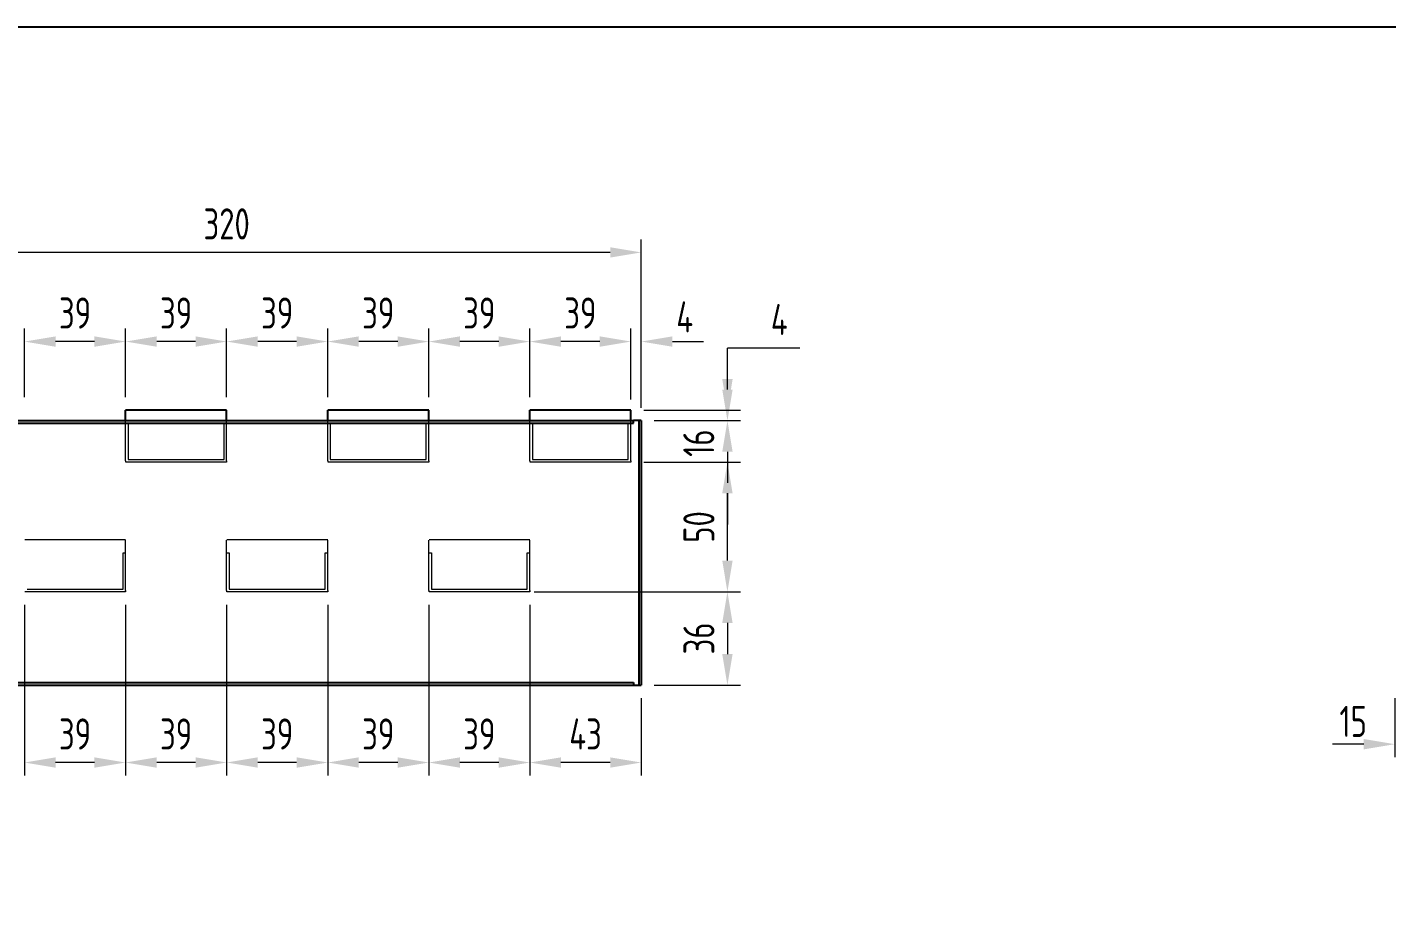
# Model space of a CAD drawing. Header units: millimetres. Extents: x -46397 to 283259, y -8690 to 23983.
# Drawn here: x 212712 to 213237, y -1295 to -959 of the extents above; entities that cross this region are included whole.
import ezdxf

# ---------------------------------------------------------------- set-up
doc = ezdxf.new("R2010")
doc.units = ezdxf.units.MM
doc.linetypes.add('HIDDEN', pattern=[0.375, 0.25, -0.125])
doc.layers.get('Defpoints').update_dxf_attribs({"lineweight": 0})
for name, color, linetype, lineweight in [('Dtext', 255, 'Continuous', 20), ('mDƯỜNG CƠ BẢN', 255, 'Continuous', 25), ('mDƯỜNG KHUẤT', 251, 'HIDDEN', 5), ('PHANTOM 2', 8, 'Continuous', 0)]:
    doc.layers.add(name, color=color, linetype=linetype, lineweight=lineweight)
doc.styles.add('Chu va so', font='arial.ttf')
doc.styles.add('GHI CHÚ 1', font='isocp_IV25.ttf', dxfattribs={"width": 0.8})
doc.styles.add('TCVN', font='arial.ttf')
doc.dimstyles.new('1-30SCALE', dxfattribs={"dimtxt": 75, "dimasz": 75, "dimexe": 37.5, "dimexo": 30, "dimgap": 30, "dimtad": 1, "dimtoh": 1, "dimdec": 0, "dimdsep": 46, "dimtxsty": 'GHI CHÚ 1', "dimcen": 0.09, "dimclrd": 256, "dimclre": 256, "dimclrt": 2, "dimadec": 0, "dimazin": 0, "dimtfac": 1, "dimtdec": 0, "dimtofl": 0, "dimtmove": 0, "dimatfit": 3, "dimfxl": 1, "dimlwd": 0, "dimlwe": 0, "dimarcsym": 0})

# ---------------------------------------------------------------- blocks, each defined once
blk = doc.blocks.new('*D1236')
at = {"layer": 'Defpoints', "color": 0, "transparency": 16777216}
for p in [(212945.24, -1079.96), (212945.24, -1107.34), (212949.24, -1110.46)]:
    blk.add_point(p, dxfattribs=at)
at = {"layer": 'PHANTOM 2', "linetype": 'Continuous', "lineweight": 0, "transparency": 16777216}
for p, q in [((212945.24, -1102.34), (212945.24, -1074.96)), ((212949.24, -1105.46), (212949.24, -1074.96)), ((212933.24, -1079.96), (212921.24, -1079.96)), ((212961.24, -1079.96), (212973.24, -1079.96))]:
    blk.add_line(p, q, dxfattribs=at)
at = {"layer": 'PHANTOM 2', "transparency": 16777216}
for points in [[(212933.24, -1077.96), (212933.24, -1081.96), (212945.24, -1079.96)], [(212961.24, -1077.96), (212961.24, -1081.96), (212949.24, -1079.96)]]:
    blk.add_solid(points, dxfattribs=at)
at = {"layer": 'PHANTOM 2', "color": 2, "transparency": 16777216, "insert": (212966.01, -1070.45), "char_height": 12, "attachment_point": 5, "style": 'GHI CHÚ 1'}
blk.add_mtext('4', dxfattribs=at)
blk = doc.blocks.new('*D1237')
at = {"layer": 'Defpoints', "color": 0, "transparency": 16777216}
for p in [(212906.24, -1079.96), (212906.24, -1106.46), (212945.24, -1107.34)]:
    blk.add_point(p, dxfattribs=at)
at = {"layer": 'PHANTOM 2', "linetype": 'Continuous', "lineweight": 0, "transparency": 16777216}
for p, q in [((212906.24, -1101.46), (212906.24, -1074.96)), ((212945.24, -1102.34), (212945.24, -1074.96)), ((212933.24, -1079.96), (212918.24, -1079.96))]:
    blk.add_line(p, q, dxfattribs=at)
at = {"layer": 'PHANTOM 2', "transparency": 16777216}
for points in [[(212918.24, -1077.96), (212918.24, -1081.96), (212906.24, -1079.96)], [(212933.24, -1077.96), (212933.24, -1081.96), (212945.24, -1079.96)]]:
    blk.add_solid(points, dxfattribs=at)
at = {"layer": 'PHANTOM 2', "color": 2, "transparency": 16777216, "insert": (212925.74, -1068.96), "char_height": 12, "attachment_point": 5, "style": 'GHI CHÚ 1'}
blk.add_mtext('39', dxfattribs=at)
blk = doc.blocks.new('*D1238')
at = {"layer": 'Defpoints', "color": 0, "transparency": 16777216}
for p in [(212867.24, -1079.96), (212867.24, -1106.46), (212906.24, -1106.46)]:
    blk.add_point(p, dxfattribs=at)
at = {"layer": 'PHANTOM 2', "linetype": 'Continuous', "lineweight": 0, "transparency": 16777216}
for p, q in [((212867.24, -1101.46), (212867.24, -1074.96)), ((212906.24, -1101.46), (212906.24, -1074.96)), ((212894.24, -1079.96), (212879.24, -1079.96))]:
    blk.add_line(p, q, dxfattribs=at)
at = {"layer": 'PHANTOM 2', "transparency": 16777216}
for points in [[(212879.24, -1077.96), (212879.24, -1081.96), (212867.24, -1079.96)], [(212894.24, -1077.96), (212894.24, -1081.96), (212906.24, -1079.96)]]:
    blk.add_solid(points, dxfattribs=at)
at = {"layer": 'PHANTOM 2', "color": 2, "transparency": 16777216, "insert": (212886.74, -1068.96), "char_height": 12, "attachment_point": 5, "style": 'GHI CHÚ 1'}
blk.add_mtext('39', dxfattribs=at)
blk = doc.blocks.new('*D1239')
at = {"layer": 'Defpoints', "color": 0, "transparency": 16777216}
for p in [(212828.24, -1079.96), (212828.24, -1106.46), (212867.24, -1106.46)]:
    blk.add_point(p, dxfattribs=at)
at = {"layer": 'PHANTOM 2', "linetype": 'Continuous', "lineweight": 0, "transparency": 16777216}
for p, q in [((212828.24, -1101.46), (212828.24, -1074.96)), ((212867.24, -1101.46), (212867.24, -1074.96)), ((212855.24, -1079.96), (212840.24, -1079.96))]:
    blk.add_line(p, q, dxfattribs=at)
at = {"layer": 'PHANTOM 2', "transparency": 16777216}
for points in [[(212840.24, -1077.96), (212840.24, -1081.96), (212828.24, -1079.96)], [(212855.24, -1077.96), (212855.24, -1081.96), (212867.24, -1079.96)]]:
    blk.add_solid(points, dxfattribs=at)
at = {"layer": 'PHANTOM 2', "color": 2, "transparency": 16777216, "insert": (212847.74, -1068.96), "char_height": 12, "attachment_point": 5, "style": 'GHI CHÚ 1'}
blk.add_mtext('39', dxfattribs=at)
blk = doc.blocks.new('*D1240')
at = {"layer": 'Defpoints', "color": 0, "transparency": 16777216}
for p in [(212789.24, -1079.96), (212789.24, -1106.46), (212828.24, -1106.46)]:
    blk.add_point(p, dxfattribs=at)
at = {"layer": 'PHANTOM 2', "linetype": 'Continuous', "lineweight": 0, "transparency": 16777216}
for p, q in [((212789.24, -1101.46), (212789.24, -1074.96)), ((212828.24, -1101.46), (212828.24, -1074.96)), ((212816.24, -1079.96), (212801.24, -1079.96))]:
    blk.add_line(p, q, dxfattribs=at)
at = {"layer": 'PHANTOM 2', "transparency": 16777216}
for points in [[(212801.24, -1077.96), (212801.24, -1081.96), (212789.24, -1079.96)], [(212816.24, -1077.96), (212816.24, -1081.96), (212828.24, -1079.96)]]:
    blk.add_solid(points, dxfattribs=at)
at = {"layer": 'PHANTOM 2', "color": 2, "transparency": 16777216, "insert": (212808.74, -1068.96), "char_height": 12, "attachment_point": 5, "style": 'GHI CHÚ 1'}
blk.add_mtext('39', dxfattribs=at)
blk = doc.blocks.new('*D1241')
at = {"layer": 'Defpoints', "color": 0, "transparency": 16777216}
for p in [(212750.24, -1079.96), (212750.24, -1106.46), (212789.24, -1106.46)]:
    blk.add_point(p, dxfattribs=at)
at = {"layer": 'PHANTOM 2', "linetype": 'Continuous', "lineweight": 0, "transparency": 16777216}
for p, q in [((212750.24, -1101.46), (212750.24, -1074.96)), ((212789.24, -1101.46), (212789.24, -1074.96)), ((212777.24, -1079.96), (212762.24, -1079.96))]:
    blk.add_line(p, q, dxfattribs=at)
at = {"layer": 'PHANTOM 2', "transparency": 16777216}
for points in [[(212762.24, -1077.96), (212762.24, -1081.96), (212750.24, -1079.96)], [(212777.24, -1077.96), (212777.24, -1081.96), (212789.24, -1079.96)]]:
    blk.add_solid(points, dxfattribs=at)
at = {"layer": 'PHANTOM 2', "color": 2, "transparency": 16777216, "insert": (212769.74, -1068.96), "char_height": 12, "attachment_point": 5, "style": 'GHI CHÚ 1'}
blk.add_mtext('39', dxfattribs=at)
blk = doc.blocks.new('*D1242')
at = {"layer": 'Defpoints', "color": 0, "transparency": 16777216}
for p in [(212711.24, -1079.96), (212711.24, -1106.46), (212750.24, -1106.46)]:
    blk.add_point(p, dxfattribs=at)
at = {"layer": 'PHANTOM 2', "linetype": 'Continuous', "lineweight": 0, "transparency": 16777216}
for p, q in [((212711.24, -1101.46), (212711.24, -1074.96)), ((212750.24, -1101.46), (212750.24, -1074.96)), ((212738.24, -1079.96), (212723.24, -1079.96))]:
    blk.add_line(p, q, dxfattribs=at)
at = {"layer": 'PHANTOM 2', "transparency": 16777216}
for points in [[(212723.24, -1077.96), (212723.24, -1081.96), (212711.24, -1079.96)], [(212738.24, -1077.96), (212738.24, -1081.96), (212750.24, -1079.96)]]:
    blk.add_solid(points, dxfattribs=at)
at = {"layer": 'PHANTOM 2', "color": 2, "transparency": 16777216, "insert": (212730.74, -1068.96), "char_height": 12, "attachment_point": 5, "style": 'GHI CHÚ 1'}
blk.add_mtext('39', dxfattribs=at)
blk = doc.blocks.new('*D1251')
at = {"layer": 'Defpoints', "color": 0, "transparency": 16777216}
for p in [(212629.24, -1045.58), (212629.24, -1110.46), (212949.24, -1110.46)]:
    blk.add_point(p, dxfattribs=at)
at = {"layer": 'PHANTOM 2', "linetype": 'Continuous', "lineweight": 0, "transparency": 16777216}
for p, q in [((212629.24, -1105.46), (212629.24, -1040.58)), ((212949.24, -1105.46), (212949.24, -1040.58)), ((212937.24, -1045.58), (212641.24, -1045.58))]:
    blk.add_line(p, q, dxfattribs=at)
at = {"layer": 'PHANTOM 2', "transparency": 16777216}
for points in [[(212641.24, -1043.58), (212641.24, -1047.58), (212629.24, -1045.58)], [(212937.24, -1043.58), (212937.24, -1047.58), (212949.24, -1045.58)]]:
    blk.add_solid(points, dxfattribs=at)
at = {"layer": 'PHANTOM 2', "color": 2, "transparency": 16777216, "insert": (212789.24, -1034.58), "char_height": 12, "attachment_point": 5, "style": 'GHI CHÚ 1'}
blk.add_mtext('320', dxfattribs=at)
blk = doc.blocks.new('*D1254')
at = {"layer": 'Defpoints', "color": 0, "transparency": 16777216}
for p in [(212902.87, -1176.46), (212949.24, -1212.46), (212982.49, -1212.46)]:
    blk.add_point(p, dxfattribs=at)
at = {"layer": 'PHANTOM 2', "linetype": 'Continuous', "lineweight": 0, "transparency": 16777216}
for p, q in [((212907.87, -1176.46), (212987.49, -1176.46)), ((212982.49, -1188.46), (212982.49, -1200.46)), ((212954.24, -1212.46), (212987.49, -1212.46))]:
    blk.add_line(p, q, dxfattribs=at)
at = {"layer": 'PHANTOM 2', "transparency": 16777216}
for points in [[(212980.49, -1188.46), (212984.49, -1188.46), (212982.49, -1176.46)], [(212980.49, -1200.46), (212984.49, -1200.46), (212982.49, -1212.46)]]:
    blk.add_solid(points, dxfattribs=at)
at = {"layer": 'PHANTOM 2', "color": 2, "transparency": 16777216, "insert": (212971.49, -1194.46), "char_height": 12, "attachment_point": 5, "rotation": 90, "style": 'GHI CHÚ 1'}
blk.add_mtext('36', dxfattribs=at)
blk = doc.blocks.new('*D1255')
at = {"layer": 'Defpoints', "color": 0, "transparency": 16777216}
for p in [(212945.24, -1126.46), (212982.49, -1126.46), (212906.24, -1176.46)]:
    blk.add_point(p, dxfattribs=at)
at = {"layer": 'PHANTOM 2', "linetype": 'Continuous', "lineweight": 0, "transparency": 16777216}
for p, q in [((212950.24, -1126.46), (212987.49, -1126.46)), ((212982.49, -1164.46), (212982.49, -1138.46)), ((212911.24, -1176.46), (212987.49, -1176.46))]:
    blk.add_line(p, q, dxfattribs=at)
at = {"layer": 'PHANTOM 2', "transparency": 16777216}
for points in [[(212980.49, -1138.46), (212984.49, -1138.46), (212982.49, -1126.46)], [(212980.49, -1164.46), (212984.49, -1164.46), (212982.49, -1176.46)]]:
    blk.add_solid(points, dxfattribs=at)
at = {"layer": 'PHANTOM 2', "color": 2, "transparency": 16777216, "insert": (212971.49, -1151.46), "char_height": 12, "attachment_point": 5, "rotation": 90, "style": 'GHI CHÚ 1'}
blk.add_mtext('50', dxfattribs=at)
blk = doc.blocks.new('*D1256')
at = {"layer": 'Defpoints', "color": 0, "transparency": 16777216}
for p in [(212949.24, -1110.46), (212982.49, -1110.46), (212945.24, -1126.46)]:
    blk.add_point(p, dxfattribs=at)
at = {"layer": 'PHANTOM 2', "linetype": 'Continuous', "lineweight": 0, "transparency": 16777216}
for p, q in [((212982.49, -1098.46), (212982.49, -1086.46)), ((212954.24, -1110.46), (212987.49, -1110.46)), ((212950.24, -1126.46), (212987.49, -1126.46)), ((212982.49, -1138.46), (212982.49, -1150.46))]:
    blk.add_line(p, q, dxfattribs=at)
at = {"layer": 'PHANTOM 2', "transparency": 16777216}
for points in [[(212980.49, -1098.46), (212984.49, -1098.46), (212982.49, -1110.46)], [(212980.49, -1138.46), (212984.49, -1138.46), (212982.49, -1126.46)]]:
    blk.add_solid(points, dxfattribs=at)
at = {"layer": 'PHANTOM 2', "color": 2, "transparency": 16777216, "insert": (212971.41, -1119.12), "char_height": 12, "attachment_point": 5, "rotation": 90, "style": 'GHI CHÚ 1'}
blk.add_mtext('16', dxfattribs=at)
blk = doc.blocks.new('*D1257')
at = {"layer": 'Defpoints', "color": 0, "transparency": 16777216}
for p in [(212945.24, -1106.46), (212982.49, -1106.46), (212949.24, -1110.46)]:
    blk.add_point(p, dxfattribs=at)
at = {"layer": 'PHANTOM 2', "linetype": 'Continuous', "lineweight": 0, "transparency": 16777216}
for p, q in [((212982.49, -1094.46), (212982.49, -1082.46)), ((213010.49, -1082.46), (212982.49, -1082.46)), ((212950.24, -1106.46), (212987.49, -1106.46)), ((212954.24, -1110.46), (212987.49, -1110.46)), ((212982.49, -1122.46), (212982.49, -1134.46))]:
    blk.add_line(p, q, dxfattribs=at)
at = {"layer": 'PHANTOM 2', "transparency": 16777216}
for points in [[(212980.49, -1094.46), (212984.49, -1094.46), (212982.49, -1106.46)], [(212980.49, -1122.46), (212984.49, -1122.46), (212982.49, -1110.46)]]:
    blk.add_solid(points, dxfattribs=at)
at = {"layer": 'PHANTOM 2', "color": 2, "transparency": 16777216, "insert": (213002.49, -1071.46), "char_height": 12, "attachment_point": 5, "style": 'GHI CHÚ 1'}
blk.add_mtext('4', dxfattribs=at)
blk = doc.blocks.new('*D1258')
at = {"layer": 'Defpoints', "color": 0, "transparency": 16777216}
for p in [(212789.24, -1176.46), (212828.24, -1176.46), (212789.24, -1242.31)]:
    blk.add_point(p, dxfattribs=at)
at = {"layer": 'PHANTOM 2', "linetype": 'Continuous', "lineweight": 0, "transparency": 16777216}
for p, q in [((212789.24, -1181.46), (212789.24, -1247.31)), ((212828.24, -1181.46), (212828.24, -1247.31)), ((212816.24, -1242.31), (212801.24, -1242.31))]:
    blk.add_line(p, q, dxfattribs=at)
at = {"layer": 'PHANTOM 2', "transparency": 16777216}
for points in [[(212801.24, -1240.31), (212801.24, -1244.31), (212789.24, -1242.31)], [(212816.24, -1240.31), (212816.24, -1244.31), (212828.24, -1242.31)]]:
    blk.add_solid(points, dxfattribs=at)
at = {"layer": 'PHANTOM 2', "color": 2, "transparency": 16777216, "insert": (212808.74, -1231.31), "char_height": 12, "attachment_point": 5, "style": 'GHI CHÚ 1'}
blk.add_mtext('39', dxfattribs=at)
blk = doc.blocks.new('*D1259')
at = {"layer": 'Defpoints', "color": 0, "transparency": 16777216}
for p in [(212750.24, -1176.46), (212789.24, -1176.46), (212750.24, -1242.31)]:
    blk.add_point(p, dxfattribs=at)
at = {"layer": 'PHANTOM 2', "linetype": 'Continuous', "lineweight": 0, "transparency": 16777216}
for p, q in [((212750.24, -1181.46), (212750.24, -1247.31)), ((212789.24, -1181.46), (212789.24, -1247.31)), ((212777.24, -1242.31), (212762.24, -1242.31))]:
    blk.add_line(p, q, dxfattribs=at)
at = {"layer": 'PHANTOM 2', "transparency": 16777216}
for points in [[(212762.24, -1240.31), (212762.24, -1244.31), (212750.24, -1242.31)], [(212777.24, -1240.31), (212777.24, -1244.31), (212789.24, -1242.31)]]:
    blk.add_solid(points, dxfattribs=at)
at = {"layer": 'PHANTOM 2', "color": 2, "transparency": 16777216, "insert": (212769.74, -1231.31), "char_height": 12, "attachment_point": 5, "style": 'GHI CHÚ 1'}
blk.add_mtext('39', dxfattribs=at)
blk = doc.blocks.new('*D1260')
at = {"layer": 'Defpoints', "color": 0, "transparency": 16777216}
for p in [(212711.24, -1176.46), (212750.24, -1176.46), (212711.24, -1242.31)]:
    blk.add_point(p, dxfattribs=at)
at = {"layer": 'PHANTOM 2', "linetype": 'Continuous', "lineweight": 0, "transparency": 16777216}
for p, q in [((212711.24, -1181.46), (212711.24, -1247.31)), ((212750.24, -1181.46), (212750.24, -1247.31)), ((212738.24, -1242.31), (212723.24, -1242.31))]:
    blk.add_line(p, q, dxfattribs=at)
at = {"layer": 'PHANTOM 2', "transparency": 16777216}
for points in [[(212723.24, -1240.31), (212723.24, -1244.31), (212711.24, -1242.31)], [(212738.24, -1240.31), (212738.24, -1244.31), (212750.24, -1242.31)]]:
    blk.add_solid(points, dxfattribs=at)
at = {"layer": 'PHANTOM 2', "color": 2, "transparency": 16777216, "insert": (212730.74, -1231.31), "char_height": 12, "attachment_point": 5, "style": 'GHI CHÚ 1'}
blk.add_mtext('39', dxfattribs=at)
blk = doc.blocks.new('*D1264')
at = {"layer": 'Defpoints', "color": 0, "transparency": 16777216}
for p in [(212906.24, -1176.46), (212949.24, -1212.46), (212906.24, -1242.31)]:
    blk.add_point(p, dxfattribs=at)
at = {"layer": 'PHANTOM 2', "linetype": 'Continuous', "lineweight": 0, "transparency": 16777216}
for p, q in [((212906.24, -1181.46), (212906.24, -1247.31)), ((212949.24, -1217.46), (212949.24, -1247.31)), ((212937.24, -1242.31), (212918.24, -1242.31))]:
    blk.add_line(p, q, dxfattribs=at)
at = {"layer": 'PHANTOM 2', "transparency": 16777216}
for points in [[(212918.24, -1240.31), (212918.24, -1244.31), (212906.24, -1242.31)], [(212937.24, -1240.31), (212937.24, -1244.31), (212949.24, -1242.31)]]:
    blk.add_solid(points, dxfattribs=at)
at = {"layer": 'PHANTOM 2', "color": 2, "transparency": 16777216, "insert": (212927.74, -1231.31), "char_height": 12, "attachment_point": 5, "style": 'GHI CHÚ 1'}
blk.add_mtext('43', dxfattribs=at)
blk = doc.blocks.new('*D1265')
at = {"layer": 'Defpoints', "color": 0, "transparency": 16777216}
for p in [(212867.24, -1176.46), (212906.24, -1176.46), (212867.24, -1242.31)]:
    blk.add_point(p, dxfattribs=at)
at = {"layer": 'PHANTOM 2', "linetype": 'Continuous', "lineweight": 0, "transparency": 16777216}
for p, q in [((212867.24, -1181.46), (212867.24, -1247.31)), ((212906.24, -1181.46), (212906.24, -1247.31)), ((212894.24, -1242.31), (212879.24, -1242.31))]:
    blk.add_line(p, q, dxfattribs=at)
at = {"layer": 'PHANTOM 2', "transparency": 16777216}
for points in [[(212879.24, -1240.31), (212879.24, -1244.31), (212867.24, -1242.31)], [(212894.24, -1240.31), (212894.24, -1244.31), (212906.24, -1242.31)]]:
    blk.add_solid(points, dxfattribs=at)
at = {"layer": 'PHANTOM 2', "color": 2, "transparency": 16777216, "insert": (212886.74, -1231.31), "char_height": 12, "attachment_point": 5, "style": 'GHI CHÚ 1'}
blk.add_mtext('39', dxfattribs=at)
blk = doc.blocks.new('*D1266')
at = {"layer": 'Defpoints', "color": 0, "transparency": 16777216}
for p in [(212828.24, -1176.46), (212867.24, -1176.46), (212828.24, -1242.31)]:
    blk.add_point(p, dxfattribs=at)
at = {"layer": 'PHANTOM 2', "linetype": 'Continuous', "lineweight": 0, "transparency": 16777216}
for p, q in [((212828.24, -1181.46), (212828.24, -1247.31)), ((212867.24, -1181.46), (212867.24, -1247.31)), ((212855.24, -1242.31), (212840.24, -1242.31))]:
    blk.add_line(p, q, dxfattribs=at)
at = {"layer": 'PHANTOM 2', "transparency": 16777216}
for points in [[(212840.24, -1240.31), (212840.24, -1244.31), (212828.24, -1242.31)], [(212855.24, -1240.31), (212855.24, -1244.31), (212867.24, -1242.31)]]:
    blk.add_solid(points, dxfattribs=at)
at = {"layer": 'PHANTOM 2', "color": 2, "transparency": 16777216, "insert": (212847.74, -1231.31), "char_height": 12, "attachment_point": 5, "style": 'GHI CHÚ 1'}
blk.add_mtext('39', dxfattribs=at)
blk = doc.blocks.new('*D1279')
at = {"layer": 'Defpoints', "color": 0, "transparency": 16777216}
for p in [(213240.03, -1212.46), (213255.03, -1212.46), (213240.03, -1235.25)]:
    blk.add_point(p, dxfattribs=at)
at = {"layer": 'PHANTOM 2', "linetype": 'Continuous', "lineweight": 0, "transparency": 16777216}
for p, q in [((213240.03, -1217.46), (213240.03, -1240.25)), ((213255.03, -1217.46), (213255.03, -1240.25)), ((213228.03, -1235.25), (213216.03, -1235.25)), ((213267.03, -1235.25), (213279.03, -1235.25))]:
    blk.add_line(p, q, dxfattribs=at)
at = {"layer": 'PHANTOM 2', "transparency": 16777216}
for points in [[(213228.03, -1233.25), (213228.03, -1237.25), (213240.03, -1235.25)], [(213267.03, -1233.25), (213267.03, -1237.25), (213255.03, -1235.25)]]:
    blk.add_solid(points, dxfattribs=at)
at = {"layer": 'PHANTOM 2', "color": 2, "transparency": 16777216, "insert": (213223.97, -1226.46), "char_height": 12, "attachment_point": 5, "style": 'GHI CHÚ 1'}
blk.add_mtext('15', dxfattribs=at)
blk = doc.blocks.new('*U1834')
at = {"lineweight": 25}
for points in [[(0, 0), (2225.16, 0), (2225.16, 1457.6), (0, 1457.6)], [(0, 0), (1682.44, 0), (1682.44, 1457.6), (0, 1457.6)]]:
    blk.add_lwpolyline(points, close=True, dxfattribs=at)
at = {"layer": 'Dtext', "ltscale": 0.1}
for tag, p, height, style in [('REV_3', (1696.77, 547.48), 9.69, 'TCVN'), ('FOR_APPROVAL3', (1793.7, 546.79, -0.09), 11.63, 'TCVN'), ('REV_2', (1696.77, 511.29), 9.69, 'TCVN'), ('FOR_APPROVAL2', (1793.7, 510.61, -0.09), 11.63, 'TCVN'), ('FOR_APPROVAL1', (1793.7, 474.43, -0.08), 11.63, 'TCVN'), ('REV_1', (1696.77, 475.11), 9.69, 'TCVN'), ('REV_0', (1696.77, 438.93), 9.69, 'TCVN'), ('NGUOI_VE', (1896.96, 438.41, -0.08), 11.63, 'TCVN'), ('NGUOI_KIEM_2', (1999.73, 438.41, -0.09), 11.63, 'TCVN'), ('NGUOI_DUYET', (2123.87, 438.41, -0.09), 11.63, 'TCVN'), ('1.1_A4', (2130.09, 22.07, -0.09), 11.63, 'Chu va so'), ('A4_A4', (2168.79, 22.07, -0.09), 11.63, 'Chu va so'), ('REV.', (2200.66, 22.07, -0.09), 11.63, 'Chu va so')]:
    blk.add_attdef(tag, p, '', height=height, dxfattribs=dict(at, style=style))
for tag, p, height, style, width in [('NGAY_REV03', (1721.33, 546.79, -0.09), 10.08, 'TCVN', 0.95), ('NGAY_REV02', (1721.33, 510.61, -0.09), 10.08, 'TCVN', 0.95), ('NGAY_REV01', (1721.33, 474.43, -0.09), 10.08, 'TCVN', 0.95), ('NGAY_REV0', (1721.33, 438.25, -0.1), 10.08, 'TCVN', 0.95), ('DWD.NO', (1720.43, 9.44, -0.09), 15.51, 'Chu va so', 0.85)]:
    blk.add_attdef(tag, p, '', height=height, dxfattribs=dict(at, style=style, width=width))
at = {"layer": 'Dtext', "lineweight": 25, "ltscale": 0.1, "style": 'Chu va so'}
for tag, p, height in [('PROJECT_CODE', (1832.51, 182.2), 23.26), ('TITLE1', (1731.77, 138.95, -0.09), 15.51), ('TITLE2', (1731.77, 102.49, -0.09), 15.51), ('TITLE3', (1731.77, 66.3, -0.09), 15.51)]:
    blk.add_attdef(tag, p, '', height=height, dxfattribs=at)

msp = doc.modelspace()

# ---------------------------------------------------------------- linework, layer by layer
at = {"layer": 'mDƯỜNG CƠ BẢN', "linetype": 'Continuous', "extrusion": (2.22045e-16, 1, 0)}
for p, q in [((212750.24, -1110.46, 0), (212750.24, -1106.46, 0)), ((212789.24, -1106.46, 0), (212750.24, -1106.46, 0)), ((212789.24, -1110.46, 0), (212789.24, -1106.46, 0)), ((212828.24, -1110.46, 0), (212828.24, -1106.46, 0)), ((212867.24, -1106.46, 0), (212828.24, -1106.46, 0)), ((212867.24, -1110.46, 0), (212867.24, -1106.46, 0)), ((212906.24, -1110.46, 0), (212906.24, -1106.46, 0)), ((212945.24, -1106.46, 0), (212906.24, -1106.46, 0)), ((212945.24, -1110.46, 0), (212945.24, -1106.46, 0))]:
    msp.add_line(p, q, dxfattribs=at)
at = {"layer": 'mDƯỜNG CƠ BẢN', "color": 6, "extrusion": (2.22045e-16, 1, 0)}
for p, q in [((212632.24, -1110.46, 0), (212946.24, -1110.46, 0)), ((212632.24, -1111.46, 0), (212946.24, -1111.46, 0)), ((212947.74, -1110.46, 0), (212946.24, -1110.46, 0)), ((212948.24, -1110.46, 0), (212947.74, -1110.46, 0)), ((212949.24, -1110.46, 0), (212948.24, -1110.46, 0)), ((212948.24, -1110.46, 0), (212948.24, -1212.46, 0)), ((212949.24, -1110.46, 0), (212949.24, -1212.46, 0)), ((212632.24, -1211.46, 0), (212946.24, -1211.46, 0)), ((212946.24, -1211.46, 0), (212946.24, -1212.46, 0)), ((212632.24, -1212.46, 0), (212946.24, -1212.46, 0)), ((212946.24, -1212.46, 0), (212947.74, -1212.46, 0)), ((212947.74, -1212.46, 0), (212948.24, -1212.46, 0)), ((212948.24, -1212.46, 0), (212949.24, -1212.46, 0))]:
    msp.add_line(p, q, dxfattribs=at)
at = {"layer": 'mDƯỜNG CƠ BẢN', "color": 6, "elevation": 0}
msp.add_lwpolyline([(212946.24, -1111.46), (212946.24, -1110.46)], dxfattribs=at)
at = {"layer": 'mDƯỜNG KHUẤT', "color": 7, "extrusion": (2.22045e-16, 1, 0)}
for p, q in [((212750.24, -1125.96, 0), (212750.24, -1110.46, 0)), ((212750.24, -1111.46, 0), (212751.24, -1111.46, 0)), ((212751.24, -1111.46, 0), (212751.24, -1125.46, 0)), ((212788.24, -1125.46, 0), (212788.24, -1111.46, 0)), ((212788.24, -1111.46, 0), (212789.24, -1111.46, 0)), ((212789.24, -1125.96, 0), (212789.24, -1110.46, 0)), ((212828.24, -1125.96, 0), (212828.24, -1110.46, 0)), ((212828.24, -1111.46, 0), (212829.24, -1111.46, 0)), ((212829.24, -1111.46, 0), (212829.24, -1125.46, 0)), ((212866.24, -1125.46, 0), (212866.24, -1111.46, 0)), ((212866.24, -1111.46, 0), (212867.24, -1111.46, 0)), ((212867.24, -1125.96, 0), (212867.24, -1110.46, 0)), ((212906.24, -1125.96, 0), (212906.24, -1110.46, 0)), ((212906.24, -1111.46, 0), (212907.24, -1111.46, 0)), ((212907.24, -1111.46, 0), (212907.24, -1125.46, 0)), ((212944.24, -1125.46, 0), (212944.24, -1111.46, 0)), ((212944.24, -1111.46, 0), (212945.24, -1111.46, 0)), ((212945.24, -1125.96, 0), (212945.24, -1110.46, 0)), ((212750.24, -1125.96, 0), (212750.24, -1126.46, 0)), ((212789.24, -1126.46, 0), (212750.24, -1126.46, 0)), ((212751.24, -1125.46, 0), (212788.24, -1125.46, 0)), ((212789.24, -1125.96, 0), (212789.24, -1126.46, 0)), ((212828.24, -1125.96, 0), (212828.24, -1126.46, 0)), ((212867.24, -1126.46, 0), (212828.24, -1126.46, 0)), ((212829.24, -1125.46, 0), (212866.24, -1125.46, 0)), ((212867.24, -1125.96, 0), (212867.24, -1126.46, 0)), ((212906.24, -1125.96, 0), (212906.24, -1126.46, 0)), ((212945.24, -1126.46, 0), (212906.24, -1126.46, 0)), ((212907.24, -1125.46, 0), (212944.24, -1125.46, 0)), ((212945.24, -1125.96, 0), (212945.24, -1126.46, 0)), ((212750.24, -1156.46, 0), (212711.24, -1156.46, 0)), ((212750.24, -1175.96, 0), (212750.24, -1156.46, 0)), ((212789.24, -1175.96, 0), (212789.24, -1156.46, 0)), ((212828.24, -1156.46, 0), (212789.24, -1156.46, 0)), ((212828.24, -1175.96, 0), (212828.24, -1156.46, 0)), ((212867.24, -1175.96, 0), (212867.24, -1156.46, 0)), ((212906.24, -1156.46, 0), (212867.24, -1156.46, 0)), ((212906.24, -1175.96, 0), (212906.24, -1156.46, 0)), ((212749.24, -1175.46, 0), (212749.24, -1161.46, 0)), ((212749.24, -1161.46, 0), (212750.24, -1161.46, 0)), ((212789.24, -1161.46, 0), (212790.24, -1161.46, 0)), ((212790.24, -1161.46, 0), (212790.24, -1175.46, 0)), ((212827.24, -1175.46, 0), (212827.24, -1161.46, 0)), ((212827.24, -1161.46, 0), (212828.24, -1161.46, 0)), ((212867.24, -1161.46, 0), (212868.24, -1161.46, 0)), ((212868.24, -1161.46, 0), (212868.24, -1175.46, 0)), ((212905.24, -1175.46, 0), (212905.24, -1161.46, 0)), ((212905.24, -1161.46, 0), (212906.24, -1161.46, 0)), ((212750.24, -1176.46, 0), (212711.24, -1176.46, 0)), ((212712.24, -1175.46, 0), (212749.24, -1175.46, 0)), ((212750.24, -1175.96, 0), (212750.24, -1176.46, 0)), ((212789.24, -1175.96, 0), (212789.24, -1176.46, 0)), ((212828.24, -1176.46, 0), (212789.24, -1176.46, 0)), ((212790.24, -1175.46, 0), (212827.24, -1175.46, 0)), ((212828.24, -1175.96, 0), (212828.24, -1176.46, 0)), ((212867.24, -1175.96, 0), (212867.24, -1176.46, 0)), ((212906.24, -1176.46, 0), (212867.24, -1176.46, 0)), ((212868.24, -1175.46, 0), (212905.24, -1175.46, 0)), ((212906.24, -1175.96, 0), (212906.24, -1176.46, 0))]:
    msp.add_line(p, q, dxfattribs=at)

# ---------------------------------------------------------------- dimensions: what is measured, and where the dimension line sits
at = {"layer": 'PHANTOM 2'}
for base, p1, p2, angle, picture, middle in [((212629.24, -1045.58, 0), (212949.24, -1110.46, 0), (212629.24, -1110.46, 0), 180, '*D1251', (212789.24, -1034.58, 0)), ((212711.24, -1079.96, 0), (212750.24, -1106.46, 0), (212711.24, -1106.46, 0), 180, '*D1242', (212730.74, -1068.96, 0)), ((212750.24, -1079.96, 0), (212789.24, -1106.46, 0), (212750.24, -1106.46, 0), 180, '*D1241', (212769.74, -1068.96, 0)), ((212789.24, -1079.96, 0), (212828.24, -1106.46, 0), (212789.24, -1106.46, 0), 180, '*D1240', (212808.74, -1068.96, 0)), ((212828.24, -1079.96, 0), (212867.24, -1106.46, 0), (212828.24, -1106.46, 0), 180, '*D1239', (212847.74, -1068.96, 0)), ((212867.24, -1079.96, 0), (212906.24, -1106.46, 0), (212867.24, -1106.46, 0), 180, '*D1238', (212886.74, -1068.96, 0)), ((212906.24, -1079.96, 0), (212945.24, -1107.34, 0), (212906.24, -1106.46, 0), 180, '*D1237', (212925.74, -1068.96, 0)), ((212982.49, -1126.46, 0), (212906.24, -1176.46, 0), (212945.24, -1126.46, 0), 90, '*D1255', (212971.49, -1151.46, 0)), ((212711.24, -1242.31, 0), (212750.24, -1176.46, 0), (212711.24, -1176.46, 0), 180, '*D1260', (212730.74, -1231.31, 0)), ((212750.24, -1242.31, 0), (212789.24, -1176.46, 0), (212750.24, -1176.46, 0), 180, '*D1259', (212769.74, -1231.31, 0)), ((212789.24, -1242.31, 0), (212828.24, -1176.46, 0), (212789.24, -1176.46, 0), 180, '*D1258', (212808.74, -1231.31, 0)), ((212828.24, -1242.31, 0), (212867.24, -1176.46, 0), (212828.24, -1176.46, 0), 180, '*D1266', (212847.74, -1231.31, 0)), ((212867.24, -1242.31, 0), (212906.24, -1176.46, 0), (212867.24, -1176.46, 0), 180, '*D1265', (212886.74, -1231.31, 0)), ((212982.49, -1212.46, 0), (212902.87, -1176.46, 0), (212949.24, -1212.46, 0), 90, '*D1254', (212971.49, -1194.46, 0)), ((212906.24, -1242.31, 0), (212949.24, -1212.46, 0), (212906.24, -1176.46, 0), 180, '*D1264', (212927.74, -1231.31, 0))]:
    dim = msp.add_linear_dim(base=base, p1=p1, p2=p2, angle=angle, dimstyle='1-30SCALE', override={"dimtxt": 12, "dimasz": 12, "dimexe": 5, "dimexo": 5, "dimgap": 5, "dimtmove": 1}, dxfattribs=at)
    dim.commit()
    dim.dimension.update_dxf_attribs({"geometry": picture, "text_midpoint": middle})
for base, p1, p2, angle, picture, middle in [((212945.24, -1079.96, 0), (212949.24, -1110.46, 0), (212945.24, -1107.34, 0), 180, '*D1236', (212966.01, -1081.45, 0)), ((212982.49, -1106.46, 0), (212949.24, -1110.46, 0), (212945.24, -1106.46, 0), 90, '*D1257', (212991.45, -1089.62, 0)), ((212982.49, -1110.46, 0), (212945.24, -1126.46, 0), (212949.24, -1110.46, 0), 90, '*D1256', (212982.41, -1119.12, 0))]:
    dim = msp.add_linear_dim(base=base, p1=p1, p2=p2, angle=angle, dimstyle='1-30SCALE', override={"dimtxt": 12, "dimasz": 12, "dimexe": 5, "dimexo": 5, "dimgap": 5, "dimtmove": 1}, dxfattribs=at)
    dim.commit()
    dim.dimension.update_dxf_attribs({"geometry": picture, "text_midpoint": middle, "dimtype": 160})
dim = msp.add_linear_dim(base=(213240.03, -1235.25, 0), p1=(213255.03, -1212.46, 0), p2=(213240.03, -1212.46, 0), dimstyle='1-30SCALE', override={"dimtxt": 12, "dimasz": 12, "dimexe": 5, "dimexo": 5, "dimgap": 5, "dimtmove": 1}, dxfattribs=at)
dim.commit()
dim.dimension.update_dxf_attribs({"geometry": '*D1279', "text_midpoint": (213223.97, -1237.46, 0), "dimtype": 160})

# ---------------------------------------------------------------- next in the draw order: block references
at = {"xscale": 0.9084576280678549, "yscale": 0.9084576280678549, "zscale": 0.9084576280678549}
msp.add_blockref('*U1834', (212423.49, -2282.89, 0), dxfattribs=at)

doc.saveas('drawing.dxf')
